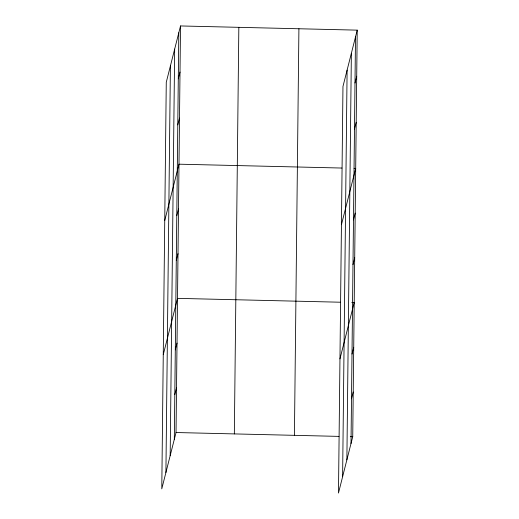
<?xml version="1.0" encoding="UTF-8"?>
<svg xmlns="http://www.w3.org/2000/svg" width="519" height="519" viewBox="0 0 519 519"><rect width="100%" height="100%" fill="white"/><g stroke="black" fill="none" stroke-linecap="round" stroke-linejoin="round"><path stroke-width="0.78" d="M165.911 472.517L170.407 65.939M170.174 455.676L174.669 49.097M174.313 439.327L178.802 32.749M180.521 25.95L166.268 82.281L161.779 488.859L176.032 432.528L180.521 25.95L357.221 30.141L352.732 436.719L338.479 493.05L342.968 86.472L357.221 30.141M234.341 433.91L238.837 27.332M294.422 435.337L298.912 28.759M342.611 476.702L347.107 70.123M346.874 459.86L351.369 53.282M351.013 443.518L355.502 36.94M178.296 78.83L180.015 72.031M177.783 124.904L179.503 118.105M164.744 220.523L178.997 164.186L341.93 168.046M176.784 215.709L178.504 208.91M176.285 260.434L178.011 253.635M163.258 354.691L177.511 298.36L340.445 302.22M175.299 349.877L177.018 343.078M174.806 394.602L176.525 387.803M354.996 83.014L356.715 76.215M354.483 129.095L356.203 122.296M341.444 224.708L355.697 168.377L354.075 168.338M353.484 219.9L355.204 213.101M352.985 264.619L354.711 257.82M339.958 358.882L354.211 302.545L351.785 302.486M351.999 354.068L353.718 347.269M351.506 398.793L353.225 391.994M176.032 432.528L338.965 436.388M350.299 436.661L352.732 436.719"/></g></svg>
